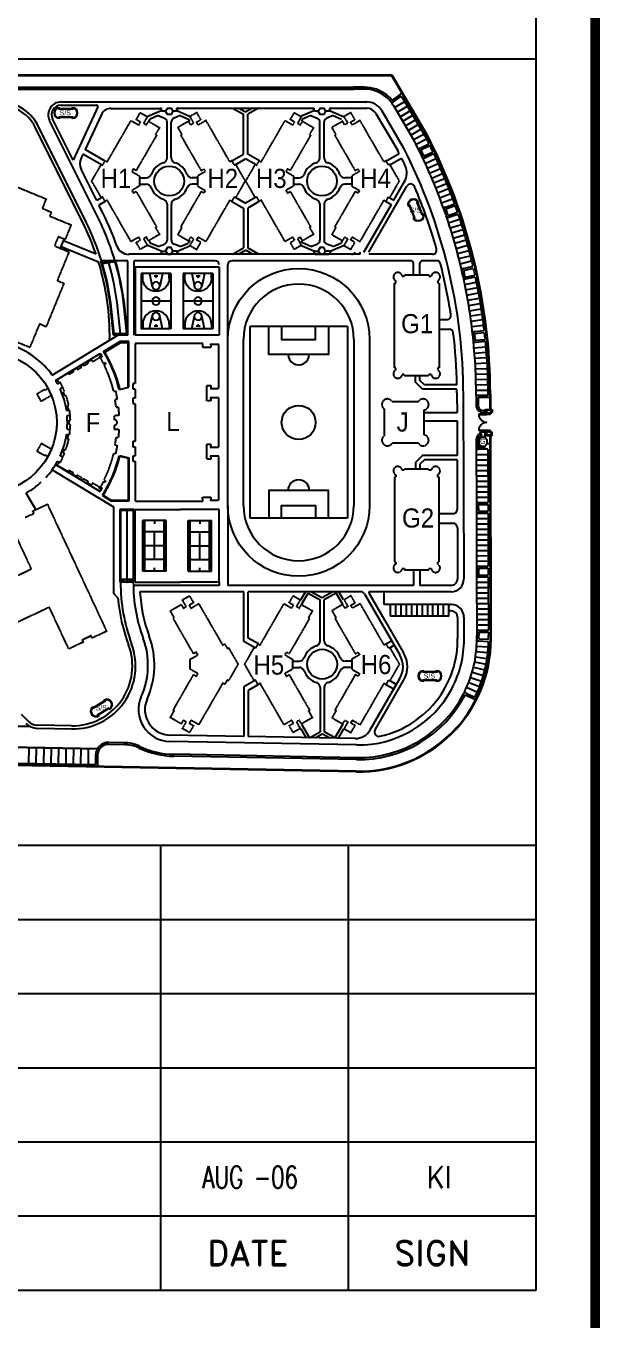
# Model space of a CAD drawing. Extents: x 278386 to 404536, y 8015 to 97114.
# Drawn here: x 393643 to 402361, y 57845 to 77480 of the extents above; entities that cross this region are included whole.
import ezdxf
from ezdxf.enums import TextEntityAlignment as Align

# ---------------------------------------------------------------- set-up
doc = ezdxf.new("R2010")
doc.units = 0
doc.header["$LTSCALE"] = 2
doc.header["$MEASUREMENT"] = 0
doc.linetypes.add('TITLE-A$0$1-BLOCK-A_FLOOR PLAN$0$DASHED2', pattern=[0.375, 0.25, -0.125])
for name, color, linetype in [('TITLE-A$0$-ABC', 1, 'Continuous'), ('TITLE-A$0$1-BLOCK-A_FLOOR PLAN$0$AREA PL', 1, 'Continuous'), ('TITLE-A$0$1-BLOCK-A_FLOOR PLAN$0$COURT', 1, 'Continuous'), ('TITLE-A$0$1-BLOCK-A_FLOOR PLAN$0$KEYPLAN', 1, 'Continuous'), ('TITLE-A$0$1-BLOCK-A_FLOOR PLAN$0$parking', 1, 'Continuous'), ('TITLE-A$0$1-BLOCK-A_FLOOR PLAN$0$ROAD', 1, 'Continuous'), ('TITLE-A$0$1-BLOCK-A_FLOOR PLAN$0$WALL', 1, 'Continuous')]:
    doc.layers.add(name, color=color, linetype=linetype)
doc.styles.add('TITLE-A$0$1-BLOCK-A_FLOOR PLAN$0$ARIAL', font='arial.ttf', dxfattribs={"width": 0.8})
doc.styles.add('TITLE-A$0$1-BLOCK-A_FLOOR PLAN$0$ROMAND', font='romand.shx', dxfattribs={"width": 0.8})
doc.styles.add('TITLE-A$0$ROMANS', font='romans.shx', dxfattribs={"width": 0.7})

# ---------------------------------------------------------------- blocks, each defined once
blk = doc.blocks.new('TITLE-A$0$1-BLOCK-A_FLOOR PLAN$0$A$C4BE64D9F')
at = {"layer": 'TITLE-A$0$1-BLOCK-A_FLOOR PLAN$0$COURT', "color": 13}
for p, q in [((-14.62, -6.4), (-14.62, -30.17)), ((-14.62, -6.4), (-3.65, -6.4)), ((-13.67, -6.4), (-13.67, -30.17)), ((-13.67, -11.79), (-4.6, -11.79)), ((-9.14, -6.4), (-9.14, -7.96)), ((-9.14, -11.79), (-9.14, -24.79)), ((-4.6, -6.4), (-4.6, -30.17)), ((-3.65, -6.4), (-3.65, -30.17)), ((-14.62, -18.29), (-3.65, -18.29)), ((-14.62, -30.17), (-3.65, -30.17)), ((-13.67, -24.79), (-4.6, -24.79)), ((-9.14, -30.17), (-9.14, -28.61))]:
    blk.add_line(p, q, dxfattribs=at)
blk = doc.blocks.new('TITLE-A$0$1-BLOCK-A_FLOOR PLAN$0$A$C4EEA0CDA')
at = {"layer": 'TITLE-A$0$1-BLOCK-A_FLOOR PLAN$0$COURT', "color": 13}
for p, q in [((5, 0), (5, -26)), ((5, 0), (19, 0)), ((15, 0), (13.76, -6.15)), ((18.25, -2.2), (18.25, 0)), ((19, 0), (19, -26)), ((5.75, -2.2), (5.75, 0)), ((9, 0), (10.24, -6.15)), ((11.1, -1.2), (12.9, -1.2)), ((12, -1.4), (12, -1.2)), ((5, -13), (19, -13)), ((5.75, -23.8), (5.75, -26)), ((9, -26), (10.24, -19.85)), ((15, -26), (13.76, -19.85)), ((18.25, -23.8), (18.25, -26)), ((5, -26), (19, -26)), ((11.1, -24.8), (12.9, -24.8)), ((12, -24.6), (12, -24.8))]:
    blk.add_line(p, q, dxfattribs=at)
for points in [[(5.75, -2.2, 1), (18.25, -2.2, 1)], [(5.75, -23.8, -1), (18.25, -23.8, -1)]]:
    blk.add_lwpolyline(points, format="xyb", dxfattribs=at)
for centre, radius in [((12, -5.8), 1.8), ((12, -1.6), 0.2), ((12, -13), 1.8), ((12, -20.2), 1.8), ((12, -24.4), 0.2)]:
    blk.add_circle(centre, radius, dxfattribs=at)

msp = doc.modelspace()

# ---------------------------------------------------------------- linework, layer by layer
at = {"layer": 'TITLE-A$0$-ABC', "color": 4}
for p, q in [((401386, 93276), (401386, 58295)), ((401386, 65045), (386407, 65045)), ((395686, 65045), (395686, 58307)), ((398536, 65045), (398536, 58307)), ((401386, 63920), (386386, 63920)), ((401386, 62795), (386386, 62795)), ((401386, 61670), (386386, 61670)), ((401386, 61670), (386386, 61670)), ((401386, 60545), (386386, 60545)), ((401386, 59420), (386386, 59420)), ((401386, 58295), (386386, 58295)), ((401386, 58295), (386386, 58295))]:
    msp.add_line(p, q, dxfattribs=at)
at = {"layer": 'TITLE-A$0$-ABC', "color": 13, "linetype": 'TITLE-A$0$1-BLOCK-A_FLOOR PLAN$0$DASHED2', "ltscale": 5}
for p, q in [((394757, 72463), (394788, 72481)), ((394764, 72450), (394757, 72463)), ((394799, 72461), (394774, 72447)), ((394788, 72481), (394799, 72461)), ((394356, 72253), (394412, 72286)), ((394412, 72286), (394423, 72266)), ((394423, 72266), (394493, 72306)), ((394481, 72326), (394509, 72342)), ((394493, 72306), (394481, 72326)), ((394509, 72342), (394521, 72323)), ((394521, 72323), (394589, 72362)), ((394579, 72382), (394635, 72415)), ((394589, 72362), (394579, 72382)), ((394635, 72415), (394641, 72405)), ((394641, 72405), (394644, 72400)), ((394644, 72400), (394653, 72386)), ((394653, 72386), (394764, 72450)), ((394820, 72360), (394846, 72374)), ((394856, 72353), (394830, 72340)), ((394846, 72374), (394856, 72353)), ((394119, 72117), (394286, 72213)), ((394165, 72074), (394149, 72065)), ((394286, 72213), (394297, 72193)), ((394297, 72193), (394367, 72234)), ((394367, 72234), (394356, 72253)), ((394213, 71927), (394230, 71933)), ((394237, 71863), (394213, 71927)), ((394253, 71869), (394237, 71863)), ((394976, 71938), (395004, 71943)), ((395004, 71943), (395028, 71813)), ((394276, 71717), (394293, 71720)), ((394288, 71650), (394276, 71717)), ((395028, 71813), (394992, 71806)), ((394992, 71806), (394993, 71801)), ((394993, 71801), (394994, 71795)), ((394994, 71795), (394995, 71788)), ((394995, 71788), (394996, 71783)), ((394996, 71783), (394997, 71776)), ((394997, 71776), (394998, 71770)), ((394998, 71770), (394999, 71759)), ((394999, 71759), (395004, 71729)), ((395004, 71729), (395007, 71707)), ((395007, 71707), (395008, 71696)), ((395008, 71696), (395045, 71700)), ((395045, 71700), (395056, 71570)), ((394305, 71653), (394288, 71650)), ((394301, 71498), (394319, 71498)), ((395056, 71570), (394984, 71566)), ((394984, 71566), (394986, 71506)), ((394986, 71506), (394986, 71506)), ((394288, 71279), (394305, 71276)), ((394319, 71430), (394301, 71430)), ((394305, 71276), (394307, 71289)), ((394986, 71422), (394984, 71362)), ((394984, 71362), (395056, 71359)), ((394986, 71422), (394986, 71422)), ((395056, 71359), (395045, 71229)), ((394293, 71209), (394276, 71212)), ((394993, 71128), (394992, 71125)), ((394992, 71125), (394992, 71123)), ((394992, 71123), (395028, 71116)), ((394994, 71136), (394993, 71128)), ((394995, 71141), (394994, 71136)), ((394996, 71148), (394995, 71141)), ((394997, 71155), (394996, 71148)), ((394999, 71169), (394997, 71155)), ((395004, 71199), (394999, 71169)), ((395006, 71218), (395004, 71199)), ((395028, 71116), (395004, 70986)), ((395008, 71233), (395006, 71218)), ((395045, 71229), (395008, 71233)), ((394230, 70995), (394213, 71001)), ((394236, 71065), (394250, 71060)), ((394250, 71060), (394253, 71059)), ((395004, 70986), (394976, 70991)), ((394119, 70812), (394136, 70841)), ((394286, 70716), (394119, 70812)), ((394136, 70841), (394149, 70864)), ((394149, 70864), (394165, 70855)), ((394297, 70735), (394286, 70716)), ((394367, 70695), (394297, 70735)), ((394356, 70675), (394367, 70695)), ((394412, 70643), (394356, 70675)), ((394423, 70663), (394412, 70643)), ((394493, 70622), (394423, 70663)), ((394481, 70603), (394493, 70622)), ((394509, 70587), (394481, 70603)), ((394521, 70606), (394509, 70587)), ((394591, 70566), (394521, 70606)), ((394579, 70546), (394591, 70566)), ((394635, 70514), (394579, 70546)), ((394652, 70543), (394635, 70514)), ((394765, 70480), (394652, 70543)), ((394788, 70507), (394773, 70482)), ((394803, 70535), (394788, 70507)), ((394820, 70568), (394803, 70535)), ((394846, 70555), (394820, 70568)), ((394830, 70589), (394856, 70575)), ((394856, 70575), (394846, 70555)), ((394757, 70466), (394765, 70480)), ((394789, 70451), (394757, 70466)), ((394773, 70482), (394799, 70468)), ((394799, 70468), (394789, 70451)), ((394497, 68165), (394632, 68228))]:
    msp.add_line(p, q, dxfattribs=at)
at = {"layer": 'TITLE-A$0$-ABC', "color": 3, "const_width": 150}
msp.add_lwpolyline([(282886, 94397), (402286, 94397), (402286, 10295), (282886, 10295)], close=True, dxfattribs=at)
at = {"layer": 'TITLE-A$0$-ABC', "color": 4}
msp.add_lwpolyline([(386386, 76980), (401386, 76980), (401386, 65045), (386386, 65045)], close=True, dxfattribs=at)
at = {"layer": 'TITLE-A$0$-ABC', "color": 13, "linetype": 'TITLE-A$0$1-BLOCK-A_FLOOR PLAN$0$DASHED2', "ltscale": 5}
for points in [[(395381, 74088), (395319, 74194), (395383, 74232), (395358, 74276), (395240, 74208), (394878, 74836), (394847, 74818), (394808, 74885), (394789, 74874), (394643, 75126), (394789, 75379), (394808, 75367), (394847, 75435), (394878, 75417), (395240, 76044), (395358, 75976), (395383, 76021), (395319, 76058), (395381, 76164), (395487, 76103), (395429, 76003), (395473, 75977), (395506, 76033), (395671, 75937), (395609, 75831), (395626, 75821), (395316, 75285), (395274, 75309), (395252, 75270), (395369, 75202), (395369, 75051), (395252, 74983), (395274, 74944), (395316, 74968), (395626, 74431), (395609, 74422), (395671, 74315), (395506, 74220), (395473, 74276), (395429, 74250), (395487, 74150), (395381, 74088)], [(396238, 74088), (396300, 74194), (396235, 74232), (396261, 74276), (396379, 74208), (396741, 74836), (396772, 74818), (396810, 74885), (396830, 74874), (396976, 75126), (396830, 75379), (396810, 75367), (396772, 75435), (396741, 75417), (396379, 76044), (396261, 75976), (396235, 76021), (396300, 76058), (396238, 76164), (396132, 76103), (396190, 76003), (396146, 75977), (396113, 76033), (395948, 75937), (396010, 75831), (395993, 75821), (396303, 75285), (396345, 75309), (396367, 75270), (396250, 75202), (396250, 75051), (396367, 74983), (396345, 74944), (396303, 74968), (395993, 74431), (396010, 74422), (395948, 74315), (396113, 74220), (396146, 74276), (396190, 74250), (396132, 74150), (396238, 74088)], [(397719, 74088), (397658, 74194), (397722, 74232), (397696, 74276), (397579, 74208), (397217, 74836), (397186, 74818), (397147, 74885), (397127, 74874), (396982, 75126), (397127, 75379), (397147, 75367), (397186, 75435), (397217, 75417), (397579, 76044), (397696, 75976), (397722, 76021), (397658, 76058), (397719, 76164), (397825, 76103), (397767, 76003), (397812, 75977), (397844, 76033), (398009, 75937), (397948, 75831), (397965, 75821), (397655, 75285), (397613, 75309), (397590, 75270), (397708, 75202), (397708, 75051), (397590, 74983), (397613, 74944), (397655, 74968), (397965, 74431), (397948, 74422), (398009, 74315), (397844, 74220), (397812, 74276), (397767, 74250), (397825, 74150), (397719, 74088)], [(398577, 74088), (398638, 74194), (398574, 74232), (398600, 74276), (398717, 74208), (399080, 74836), (399110, 74818), (399149, 74885), (399169, 74874), (399314, 75126), (399169, 75379), (399149, 75367), (399110, 75435), (399080, 75417), (398717, 76044), (398600, 75976), (398574, 76021), (398638, 76058), (398577, 76164), (398471, 76103), (398529, 76003), (398484, 75977), (398452, 76033), (398287, 75937), (398348, 75831), (398331, 75821), (398641, 75285), (398683, 75309), (398706, 75270), (398589, 75202), (398589, 75051), (398706, 74983), (398683, 74944), (398641, 74968), (398331, 74431), (398348, 74422), (398287, 74315), (398452, 74220), (398484, 74276), (398529, 74250), (398471, 74150), (398577, 74088)], [(393297, 75124), (393950, 74855), (393892, 74712), (394029, 74655), (394004, 74595), (394330, 74462), (394238, 74238), (394133, 74281), (394077, 74143), (394298, 74052), (394119, 73617), (394220, 73575), (393949, 72915), (393848, 72957), (393702, 72601), (393478, 72693)], [(395301, 70270), (396327, 70270), (396327, 70299), (396324, 70299), (396324, 70328), (396450, 70328), (396450, 70289), (396443, 70289), (396443, 70283), (396572, 70283), (396572, 70951), (396443, 70951), (396443, 70945), (396450, 70945), (396450, 70906), (396388, 70906), (396388, 71135), (396450, 71135), (396450, 71096), (396443, 71096), (396443, 71090), (396572, 71090), (396572, 71839), (396443, 71839), (396443, 71832), (396450, 71832), (396450, 71794), (396388, 71794), (396388, 72023), (396450, 72023), (396450, 71984), (396443, 71984), (396443, 71978), (396572, 71978), (396572, 72646), (396443, 72646), (396443, 72639), (396450, 72639), (396450, 72601), (396327, 72601), (396327, 72659), (395301, 72659), (395301, 72055), (395268, 72055), (395268, 71974), (395301, 71974), (395301, 71832), (395268, 71832), (395268, 71752), (395301, 71752), (395301, 71177), (395268, 71177), (395268, 71096), (395301, 71096), (395301, 70954), (395268, 70954), (395268, 70874), (395301, 70874), (395301, 70270)], [(393631, 70023), (393766, 70085), (393749, 70121), (393969, 70223), (394868, 68295), (394648, 68192), (394632, 68228), (394497, 68165), (394514, 68130), (394294, 68027), (394000, 68659), (393477, 68415)], [(393307, 69045), (393728, 69242), (393694, 69315), (393395, 69956)], [(396126, 68834), (396187, 68728), (396123, 68691), (396149, 68646), (396266, 68714), (396630, 68085), (396660, 68103), (396698, 68037), (396718, 68048), (396863, 67796), (396718, 67544), (396698, 67555), (396660, 67489), (396630, 67507), (396266, 66878), (396149, 66946), (396123, 66901), (396187, 66864), (396126, 66758), (396020, 66819), (396078, 66920), (396033, 66946), (396001, 66890), (395836, 66985), (395897, 67091), (395881, 67101), (396190, 67638), (396232, 67614), (396255, 67653), (396138, 67720), (396138, 67872), (396255, 67939), (396232, 67979), (396190, 67954), (395881, 68491), (395897, 68501), (395836, 68607), (396001, 68702), (396033, 68646), (396078, 68672), (396020, 68773), (396126, 68834)], [(397702, 66758), (397641, 66864), (397705, 66901), (397679, 66946), (397562, 66878), (397200, 67506), (397169, 67488), (397130, 67555), (397111, 67544), (396965, 67796), (397111, 68048), (397130, 68037), (397169, 68104), (397200, 68087), (397562, 68714), (397679, 68646), (397705, 68691), (397641, 68728), (397702, 68834), (397808, 68773), (397750, 68672), (397795, 68646), (397827, 68702), (397992, 68607), (397931, 68501), (397948, 68491), (397638, 67954), (397596, 67979), (397573, 67939), (397691, 67872), (397691, 67720), (397573, 67653), (397596, 67614), (397638, 67638), (397948, 67101), (397931, 67091), (397992, 66985), (397827, 66890), (397795, 66946), (397750, 66920), (397808, 66819), (397702, 66758)], [(398579, 66758), (398641, 66864), (398577, 66901), (398602, 66946), (398720, 66878), (399082, 67506), (399113, 67488), (399152, 67555), (399171, 67544), (399317, 67796), (399171, 68048), (399152, 68037), (399113, 68104), (399082, 68087), (398720, 68714), (398602, 68646), (398577, 68691), (398641, 68728), (398579, 68834), (398473, 68773), (398531, 68672), (398487, 68646), (398454, 68702), (398289, 68607), (398351, 68501), (398334, 68491), (398644, 67954), (398686, 67979), (398708, 67939), (398591, 67872), (398591, 67720), (398708, 67653), (398686, 67614), (398644, 67638), (398334, 67101), (398351, 67091), (398289, 66985), (398454, 66890), (398487, 66946), (398531, 66920), (398473, 66819), (398579, 66758)]]:
    msp.add_lwpolyline(points, dxfattribs=at)
for points in [[(399915, 73579), (399915, 72294), (399896, 72294), (399896, 72260, -1.621509), (399797, 72191), (399761, 72191), (399761, 72171), (399392, 72171), (399392, 72191), (399356, 72191, -1.621509), (399257, 72260), (399257, 72294), (399237, 72294), (399237, 73579), (399257, 73579), (399257, 73613, -1.621509), (399356, 73682), (399392, 73682), (399392, 73702), (399761, 73702), (399761, 73682), (399797, 73682, -1.621509), (399896, 73613), (399896, 73579), (399915, 73579)], [(399202, 71781), (399603, 71781, -1.584973), (399683, 71652), (399683, 71277, -1.584109), (399603, 71148), (399202, 71148, -1.241887), (399086, 71264), (399086, 71665, -1.244211)], [(399915, 69350), (399915, 70635), (399896, 70635), (399896, 70669, 1.621509), (399797, 70738), (399761, 70738), (399761, 70757), (399392, 70757), (399392, 70738), (399356, 70738, 1.621509), (399257, 70669), (399257, 70635), (399237, 70635), (399237, 69350), (399257, 69350), (399257, 69316, 1.621509), (399356, 69247), (399392, 69247), (399392, 69227), (399761, 69227), (399761, 69247), (399797, 69247, 1.621509), (399896, 69316), (399896, 69350), (399915, 69350)]]:
    msp.add_lwpolyline(points, format="xyb", close=True, dxfattribs=at)
for points in [[(394030, 71872), (393877, 71784), (393811, 71899), (393926, 71965), (393932, 71955), (393978, 71982, -0.028385), (394030, 71872, 0)], [(394030, 71056), (393877, 71145), (393811, 71030), (393926, 70964), (393932, 70974), (393978, 70947, 0.028385), (394030, 71056, 0)]]:
    msp.add_lwpolyline(points, format="xyb", dxfattribs=at)
for centre, radius, start, end in [((390010, 69843), 5429, 27.6262, 28.6591), ((393041, 71464), 1992, 13.7503, 26.0849), ((393041, 71464), 1261, 28.456, 31.1738), ((393021, 71455), 1300, 21.5869, 28.4131), ((393061, 71470), 1258, 11.4712, 18.5287), ((392700, 71469), 1601, 358.6203, 1.0516), ((393041, 71464), 1278, 1.5293, 8.4708), ((394986, 71464), 42, 270.0082, 90), ((392706, 71528), 1601, 348.6202, 351.052), ((393027, 71465), 1292, 352.1626, 358.4525), ((393041, 71464), 1278, 341.5289, 348.472), ((392777, 71587), 1569, 332.1714, 337.8273), ((393044, 71463), 1257, 338.4535, 341.5377), ((393041, 71464), 1992, 333.9151, 346.2497)]:
    msp.add_arc(centre, radius, start, end, dxfattribs=at)
at = {"layer": 'TITLE-A$0$1-BLOCK-A_FLOOR PLAN$0$AREA PL', "color": 4}
msp.add_lwpolyline([(400557, 71235), (400519, 71197), (400519, 71144), (400557, 71106), (400610, 71106), (400648, 71144), (400648, 71197), (400610, 71235)], close=True, dxfattribs=at)
at = {"layer": 'TITLE-A$0$1-BLOCK-A_FLOOR PLAN$0$parking', "color": 13, "linetype": 'TITLE-A$0$1-BLOCK-A_FLOOR PLAN$0$DASHED2', "ltscale": 2}
for p, q in [((393323, 66863), (393700, 66855)), ((390766, 66589), (394730, 66515))]:
    msp.add_line(p, q, dxfattribs=at)
at = {"layer": 'TITLE-A$0$1-BLOCK-A_FLOOR PLAN$0$ROAD'}
for p, q in [((387756, 76736), (399201, 76736)), ((387769, 76726), (399196, 76726)), ((399196, 76726), (399724, 75828)), ((399201, 76736), (399732, 75833)), ((393333, 76549), (398782, 76549)), ((393333, 76520), (398620, 76520)), ((399204, 76350), (399353, 76459)), ((399223, 76328), (399341, 76415)), ((394177, 76326), (398819, 76326)), ((394177, 76278), (394718, 76278)), ((394736, 76250), (394359, 75442)), ((394936, 76229), (395682, 76229)), ((395695, 76192), (395485, 76100)), ((395682, 76234), (395702, 76234)), ((395682, 76227), (395682, 76234)), ((395682, 76227), (395695, 76227)), ((395695, 76192), (395695, 76227)), ((395708, 76192), (395695, 76192)), ((395702, 76198), (395702, 76234)), ((395708, 76198), (395702, 76198)), ((395708, 76195), (395708, 76198)), ((395708, 76195), (395708, 76192)), ((395708, 76192), (395760, 76192)), ((395771, 76198), (395760, 76198)), ((395760, 76192), (395760, 76198)), ((395767, 76192), (395760, 76192)), ((395868, 76198), (395878, 76198)), ((395871, 76192), (395878, 76192)), ((395878, 76192), (395878, 76198)), ((395878, 76192), (395930, 76192)), ((395930, 76195), (395930, 76198)), ((395930, 76198), (395936, 76198)), ((395930, 76195), (395930, 76192)), ((395930, 76192), (395943, 76192)), ((395936, 76198), (395936, 76234)), ((395956, 76234), (395936, 76234)), ((395943, 76192), (395943, 76227)), ((395956, 76227), (395943, 76227)), ((395943, 76192), (396153, 76100)), ((395954, 76234), (398001, 76234)), ((395956, 76227), (395956, 76234)), ((396781, 76234), (396781, 76234)), ((396781, 76234), (396781, 76234)), ((396781, 76234), (396946, 76142)), ((396874, 76234), (396965, 76183)), ((397083, 76234), (396992, 76183)), ((397176, 76234), (397011, 76142)), ((398015, 76192), (397804, 76100)), ((398001, 76234), (398021, 76234)), ((398001, 76227), (398001, 76234)), ((398001, 76227), (398015, 76227)), ((398015, 76192), (398015, 76227)), ((398028, 76192), (398015, 76192)), ((398021, 76198), (398021, 76234)), ((398028, 76198), (398021, 76198)), ((398028, 76195), (398028, 76198)), ((398028, 76195), (398028, 76192)), ((398028, 76192), (398079, 76192)), ((398090, 76198), (398079, 76198)), ((398079, 76192), (398079, 76198)), ((398086, 76192), (398079, 76192)), ((398187, 76198), (398197, 76198)), ((398191, 76192), (398197, 76192)), ((398197, 76192), (398197, 76198)), ((398197, 76192), (398249, 76192)), ((398249, 76195), (398249, 76198)), ((398249, 76198), (398256, 76198)), ((398249, 76195), (398249, 76192)), ((398249, 76192), (398262, 76192)), ((398256, 76198), (398256, 76234)), ((398275, 76234), (398256, 76234)), ((398262, 76192), (398262, 76227)), ((398275, 76227), (398262, 76227)), ((398262, 76192), (398473, 76100)), ((398275, 76234), (398819, 76234)), ((398275, 76227), (398275, 76234)), ((399042, 76199), (399373, 75635)), ((399241, 76241), (399394, 76331)), ((399282, 76172), (399435, 76262)), ((399323, 76102), (399476, 76192)), ((394730, 74590), (394004, 76046)), ((394359, 75442), (394047, 76068)), ((394789, 76136), (394542, 75605)), ((395508, 76031), (395529, 76066)), ((395651, 76120), (395529, 76066)), ((395651, 76120), (395746, 76082)), ((395787, 75480), (395787, 76022)), ((395851, 75480), (395851, 76022)), ((395987, 76120), (395892, 76082)), ((395987, 76120), (396114, 76064)), ((396114, 76064), (396133, 76033)), ((396946, 75535), (396946, 76142)), ((397011, 75535), (397011, 76142)), ((397843, 76064), (397825, 76033)), ((397971, 76120), (397843, 76064)), ((397971, 76120), (398065, 76082)), ((398106, 75480), (398106, 76022)), ((398171, 75480), (398171, 76022)), ((398306, 76120), (398211, 76082)), ((398306, 76120), (398434, 76064)), ((398471, 76103), (398463, 76104)), ((398958, 76150), (399288, 75589)), ((399364, 76033), (399517, 76123)), ((399405, 75963), (399558, 76053)), ((394513, 74482), (393784, 75944)), ((394557, 74504), (393828, 75965, 0)), ((399446, 75894), (399599, 75984)), ((399487, 75824), (399640, 75914)), ((399528, 75754), (399685, 75836)), ((394847, 75429), (394542, 75605)), ((399566, 75683), (399724, 75764)), ((399631, 75625), (399761, 75690)), ((399641, 75598), (399774, 75664)), ((394509, 75534), (394480, 75472)), ((394800, 75366), (394509, 75534)), ((396772, 75435), (396946, 75535)), ((396819, 75372), (396979, 75465)), ((397141, 75371), (396979, 75465)), ((397189, 75433), (397011, 75535)), ((399110, 75429), (399311, 75544)), ((399110, 75429), (399311, 75544)), ((399157, 75366), (399345, 75475)), ((399157, 75366), (399345, 75475)), ((399686, 75505), (399821, 75568)), ((399701, 75480), (399833, 75542)), ((399706, 75393), (399868, 75467)), ((394718, 74830), (394482, 75304)), ((399740, 75319), (399902, 75392)), ((399772, 75245), (399935, 75317)), ((399804, 75171), (399968, 75241)), ((395373, 75175), (395471, 75175)), ((395373, 75078), (395471, 75078)), ((396250, 75175), (396167, 75175)), ((396250, 75078), (396167, 75078)), ((397708, 75175), (397790, 75175)), ((397708, 75078), (397790, 75078)), ((398585, 75175), (398486, 75175)), ((398585, 75078), (398486, 75078)), ((398585, 75175), (398494, 75175)), ((398585, 75078), (398494, 75078)), ((398850, 74047), (399428, 75049)), ((398850, 74047), (399428, 75049)), ((399230, 74835), (399393, 75117)), ((399230, 74835), (399393, 75117)), ((399836, 75097), (400000, 75165)), ((399866, 75022), (400031, 75089)), ((399896, 74947), (400061, 75012)), ((394800, 74878), (394718, 74830)), ((394847, 74815), (394753, 74761)), ((396772, 74818), (396946, 74717)), ((396819, 74880), (396979, 74788)), ((397141, 74882), (396979, 74788)), ((397189, 74820), (397011, 74717)), ((399110, 74815), (399192, 74768)), ((399110, 74815), (399192, 74768)), ((399157, 74878), (399230, 74835)), ((399157, 74878), (399230, 74835)), ((399925, 74872), (400091, 74935)), ((399953, 74796), (400120, 74858)), ((394817, 74633), (394753, 74761)), ((395787, 74773), (395787, 74230)), ((395851, 74773), (395851, 74230)), ((396946, 74717), (396946, 74111)), ((397011, 74717), (397011, 74111)), ((398106, 74773), (398106, 74230)), ((398171, 74773), (398171, 74230)), ((398775, 74047), (399192, 74768)), ((398775, 74047), (399192, 74768)), ((400011, 74731), (400148, 74781)), ((400018, 74703), (400158, 74753)), ((400052, 74605), (400193, 74652)), ((400065, 74578), (400202, 74625)), ((400060, 74492), (400228, 74547)), ((400084, 74415), (400254, 74468)), ((394167, 74106), (394223, 74244)), ((394708, 74017), (394213, 74220)), ((395508, 74222), (395529, 74186)), ((396130, 74222), (396109, 74186)), ((397843, 74189), (397825, 74220)), ((398434, 74189), (398452, 74220)), ((400108, 74338), (400278, 74390)), ((400132, 74260), (400302, 74311)), ((400154, 74183), (400325, 74232)), ((394747, 73896), (394177, 74130)), ((395487, 74150), (395495, 74148)), ((395695, 74061), (395495, 74148)), ((395651, 74133), (395529, 74186)), ((395651, 74133), (395746, 74170)), ((395695, 74061), (395695, 74019)), ((395708, 74061), (395695, 74061)), ((395702, 74055), (395702, 74019)), ((395708, 74055), (395702, 74055)), ((395708, 74058), (395708, 74061)), ((395708, 74061), (395760, 74061)), ((395708, 74058), (395708, 74055)), ((395767, 74061), (395760, 74061)), ((395760, 74061), (395760, 74055)), ((395771, 74055), (395760, 74055)), ((395868, 74055), (395878, 74055)), ((395871, 74061), (395878, 74061)), ((395878, 74061), (395878, 74055)), ((395930, 74061), (395878, 74061)), ((395987, 74133), (395892, 74170)), ((395930, 74061), (395943, 74061)), ((395930, 74058), (395930, 74061)), ((395930, 74058), (395930, 74055)), ((395930, 74055), (395936, 74055)), ((395936, 74055), (395936, 74019)), ((395943, 74061), (396153, 74153)), ((395943, 74061), (395943, 74019)), ((395987, 74133), (396109, 74186)), ((396781, 74019), (396946, 74111)), ((396874, 74019), (396965, 74070)), ((397083, 74019), (396992, 74070)), ((397176, 74019), (397011, 74111)), ((398015, 74061), (397804, 74153)), ((397971, 74133), (397843, 74189)), ((397971, 74133), (398065, 74170)), ((398015, 74061), (398015, 74019)), ((398028, 74061), (398015, 74061)), ((398021, 74055), (398021, 74019)), ((398028, 74055), (398021, 74055)), ((398028, 74058), (398028, 74061)), ((398028, 74061), (398079, 74061)), ((398028, 74058), (398028, 74055)), ((398086, 74061), (398079, 74061)), ((398079, 74061), (398079, 74055)), ((398090, 74055), (398079, 74055)), ((398187, 74055), (398197, 74055)), ((398191, 74061), (398197, 74061)), ((398197, 74061), (398197, 74055)), ((398249, 74061), (398197, 74061)), ((398306, 74133), (398211, 74170)), ((398249, 74061), (398262, 74061)), ((398249, 74058), (398249, 74061)), ((398249, 74058), (398249, 74055)), ((398249, 74055), (398256, 74055)), ((398256, 74055), (398256, 74019)), ((398262, 74061), (398473, 74153)), ((398262, 74061), (398262, 74019)), ((398306, 74133), (398434, 74189)), ((398716, 74015), (398716, 74047)), ((400176, 74105), (400347, 74152)), ((400197, 74027), (400369, 74073)), ((394781, 73918), (394791, 73918)), ((395191, 73918), (394791, 73918)), ((395191, 73918), (394842, 73918)), ((394994, 73915), (395004, 73918)), ((395191, 72788), (395191, 73918)), ((396624, 74015), (395206, 74015)), ((396514, 73918), (395288, 73918)), ((395288, 72788), (395288, 73918)), ((398719, 74015), (396624, 74015)), ((396709, 72723), (396709, 73853)), ((399489, 73918), (396773, 73918)), ((396781, 74019), (396781, 74019)), ((396781, 74019), (396781, 74019)), ((397941, 74019), (397941, 74019)), ((398034, 74019), (398243, 74019)), ((399814, 74015), (398850, 74015)), ((399528, 73705), (399528, 73879)), ((399625, 73705), (399625, 73879)), ((399875, 73918), (399664, 73918)), ((400217, 73949), (400389, 73993)), ((400237, 73871), (400409, 73913)), ((400287, 73800), (400428, 73833)), ((396579, 73821), (395301, 73821)), ((395301, 73821), (395301, 72788)), ((396579, 73821), (396579, 72788)), ((400290, 73771), (400435, 73805)), ((400313, 73669), (400458, 73700)), ((400322, 73642), (400465, 73672)), ((400307, 73556), (400481, 73591)), ((400323, 73477), (400498, 73511)), ((400338, 73397), (400513, 73430)), ((400352, 73318), (400527, 73348)), ((400366, 73238), (400541, 73267)), ((394974, 72788), (394933, 73178)), ((394982, 72807), (394943, 73179)), ((395079, 72807), (395039, 73189)), ((395176, 72807), (395135, 73200)), ((395186, 72808), (395145, 73201)), ((400379, 73159), (400554, 73186)), ((400391, 73079), (400566, 73104)), ((398527, 72917), (397042, 72917)), ((397042, 72917), (397042, 70012)), ((398527, 72917), (398527, 70012)), ((399915, 73025), (400030, 73025)), ((399915, 72880), (400067, 72880)), ((400402, 72999), (400578, 73023)), ((400412, 72919), (400588, 72941)), ((400454, 72842), (400598, 72859)), ((394041, 72183), (395041, 72788)), ((394041, 72183), (395041, 72788)), ((394822, 72542), (395068, 72691)), ((394841, 72531), (395074, 72672)), ((395191, 72788), (394974, 72788)), ((395176, 72807), (394982, 72807, 0)), ((395204, 72691), (395068, 72691)), ((395194, 72672), (395074, 72672)), ((395194, 72009), (395194, 72672)), ((395204, 72001), (395204, 72691)), ((396579, 72788), (395301, 72788)), ((396945, 70205), (396945, 72723)), ((398624, 72723), (398624, 70205)), ((400454, 72813), (400602, 72830)), ((400465, 72710), (400613, 72724)), ((400471, 72681), (400616, 72695)), ((394095, 72102), (394770, 72511)), ((400446, 72598), (400623, 72613)), ((400453, 72517), (400630, 72531)), ((400459, 72437), (400636, 72449)), ((400464, 72356), (400641, 72367)), ((400468, 72276), (400645, 72284)), ((394124, 72051), (394149, 72065)), ((394124, 72051), (394149, 72065)), ((399560, 72073), (399560, 72168)), ((399665, 71968), (399560, 72073)), ((399625, 72100), (399625, 72168)), ((399692, 72033), (399625, 72100)), ((400472, 72195), (400649, 72202)), ((400474, 72115), (400652, 72120)), ((394202, 71992), (394162, 71974)), ((394202, 71992), (394162, 71974)), ((395062, 71966), (395204, 72001)), ((400187, 71968), (399665, 71968)), ((400186, 72033), (399692, 72033)), ((400187, 71878), (400188, 71616)), ((400284, 71878), (400292, 69089)), ((400476, 72034), (400654, 72037)), ((400478, 71953), (400655, 71955)), ((400478, 71872), (400478, 71727)), ((400656, 71872), (400480, 71872)), ((400685, 71891), (400685, 71662)), ((400694, 71891), (400695, 71662)), ((400507, 71843), (400507, 71727)), ((400685, 71843), (400507, 71843)), ((394259, 71645), (394288, 71650)), ((394259, 71645), (394288, 71650)), ((394268, 71567), (394311, 71573)), ((394268, 71567), (394311, 71573)), ((399683, 71616), (400188, 71616)), ((399683, 71487), (400188, 71487)), ((400188, 71487), (400190, 70961)), ((400618, 71643), (400591, 71643)), ((400618, 71614), (400591, 71614)), ((400618, 71662), (400722, 71662)), ((400618, 71662), (400618, 71614)), ((400618, 71614), (400641, 71614)), ((400628, 71653), (400712, 71653)), ((400628, 71653), (400628, 71624)), ((400628, 71624), (400651, 71624)), ((400641, 71614), (400641, 71593)), ((400646, 71593), (400641, 71593)), ((400651, 71624), (400651, 71603)), ((400651, 71603), (400689, 71603)), ((400664, 71593), (400659, 71593)), ((400681, 71593), (400676, 71593)), ((400712, 71624), (400689, 71624)), ((400689, 71624), (400689, 71603)), ((400694, 71593), (400699, 71593)), ((400722, 71614), (400699, 71614)), ((400699, 71614), (400699, 71593)), ((400712, 71653), (400712, 71624)), ((400722, 71662), (400722, 71614)), ((394259, 71283), (394288, 71279)), ((394259, 71283), (394288, 71279)), ((394268, 71361), (394311, 71356)), ((394268, 71361), (394311, 71356)), ((400566, 71235), (400566, 71281)), ((400618, 71315), (400593, 71315)), ((400618, 71266), (400618, 71315)), ((400618, 71315), (400641, 71315)), ((400628, 71276), (400628, 71305)), ((400628, 71305), (400651, 71305)), ((400628, 71276), (400712, 71276)), ((400641, 71335), (400641, 71329)), ((400646, 71335), (400641, 71335)), ((400641, 71315), (400641, 71335)), ((400651, 71326), (400689, 71326)), ((400651, 71305), (400651, 71326)), ((400664, 71335), (400659, 71335)), ((400681, 71335), (400676, 71335)), ((400689, 71305), (400689, 71326)), ((400712, 71305), (400689, 71305)), ((400694, 71335), (400699, 71335)), ((400699, 71315), (400699, 71335)), ((400722, 71315), (400699, 71315)), ((400712, 71276), (400712, 71305)), ((400722, 71266), (400722, 71315)), ((400480, 71202), (400480, 71089)), ((400480, 71089), (400482, 70217)), ((400509, 71202), (400509, 71085)), ((400610, 71086), (400509, 71085)), ((400610, 71235), (400610, 71266)), ((400618, 71266), (400610, 71266)), ((400610, 71106), (400610, 71086)), ((400618, 71266), (400722, 71266)), ((400648, 71144), (400687, 71144)), ((400686, 71266), (400694, 68177)), ((400696, 71266), (400704, 68177)), ((394202, 70937), (394162, 70955)), ((394202, 70937), (394162, 70955)), ((395062, 70962), (395204, 70927)), ((395069, 70951), (395194, 70920)), ((395194, 70920), (395194, 70280)), ((395204, 70927), (395204, 70270)), ((399665, 70961), (399560, 70856)), ((399692, 70896), (399625, 70829)), ((400190, 70961), (399665, 70961)), ((400190, 70896), (399692, 70896)), ((400190, 70896), (400192, 70145)), ((400480, 70976), (400658, 70976)), ((400481, 70895), (400658, 70895)), ((400658, 71057), (400512, 71056)), ((400658, 71057), (400660, 70250)), ((394041, 70746), (394971, 70184)), ((394095, 70827), (394770, 70418)), ((394124, 70878), (394149, 70864)), ((399560, 70856), (399560, 70761)), ((399625, 70829), (399625, 70761)), ((400481, 70814), (400658, 70815)), ((400481, 70733), (400659, 70734)), ((400481, 70653), (400659, 70653)), ((400481, 70572), (400659, 70572)), ((400482, 70491), (400659, 70492)), ((393792, 70144), (393648, 70393)), ((394804, 70357), (394942, 70270)), ((394817, 70360), (394945, 70280)), ((400482, 70411), (400659, 70411)), ((400482, 70330), (400660, 70330)), ((395204, 70270), (394942, 70270)), ((395194, 70280), (394945, 70280)), ((394971, 70184), (394971, 68875)), ((394971, 70141), (394971, 68875)), ((395067, 70141), (395067, 69042)), ((395287, 70141), (395067, 70141)), ((395080, 70128), (395080, 69042)), ((395274, 70128), (395080, 70128)), ((395177, 70128), (395177, 69042)), ((395274, 70128), (395274, 69042)), ((395287, 70141), (395287, 69042)), ((395301, 69043), (395301, 70141)), ((395301, 70141), (395989, 70141)), ((396579, 70141), (395989, 70141)), ((396579, 69043), (396579, 70141)), ((396709, 70205), (396709, 68991)), ((400482, 70217), (400483, 70120)), ((400483, 70120), (400485, 69248)), ((400511, 70220), (400660, 70221)), ((400511, 70220), (400512, 70117)), ((400512, 70117), (400660, 70117)), ((400515, 70249), (400660, 70250)), ((400660, 70221), (400660, 70117)), ((398527, 70012), (397042, 70012)), ((399915, 70081), (400127, 70081)), ((399915, 69935), (400128, 69935)), ((400483, 70007), (400661, 70008)), ((400483, 69926), (400661, 69927)), ((400515, 70088), (400660, 70088)), ((400660, 70088), (400662, 69281)), ((400193, 69871), (400195, 69089)), ((400483, 69846), (400661, 69846)), ((400484, 69765), (400661, 69765)), ((400484, 69684), (400661, 69685)), ((400484, 69604), (400662, 69604)), ((400484, 69523), (400662, 69523)), ((400484, 69442), (400662, 69443)), ((400485, 69361), (400662, 69362)), ((399528, 69224), (399528, 68991)), ((399625, 69224), (399625, 68991)), ((400485, 69248), (400485, 69152)), ((400485, 69152), (400488, 68280)), ((400514, 69252), (400514, 69148)), ((400514, 69252), (400663, 69252)), ((400514, 69148), (400663, 69149)), ((400517, 69281), (400662, 69281)), ((400518, 69119), (400663, 69120)), ((400663, 69252), (400663, 69149)), ((400663, 69120), (400665, 68313)), ((395080, 69042), (395067, 69042)), ((395080, 69042), (395080, 69043)), ((395274, 69043), (395080, 69043)), ((395274, 69042), (395274, 69043)), ((395274, 69042), (395287, 69042)), ((396579, 68991), (395274, 68991)), ((395301, 69043), (395989, 69043)), ((396579, 69043), (395989, 69043)), ((396579, 69043), (396579, 68991)), ((399528, 68991), (396709, 68991)), ((400098, 68991), (399625, 68991)), ((400486, 69039), (400663, 69039)), ((400486, 68958), (400663, 68958)), ((395041, 68805), (394971, 68875)), ((395041, 68805), (394971, 68875)), ((396951, 68895), (395374, 68895)), ((396951, 68140), (396951, 68895)), ((398730, 68895), (397016, 68895)), ((397016, 68193), (397016, 68895)), ((397817, 68774), (397886, 68895)), ((397828, 68704), (397926, 68872)), ((397926, 68872), (398109, 68771)), ((397978, 68895), (398127, 68812)), ((398109, 68150), (398109, 68771)), ((398303, 68895), (398155, 68812)), ((398356, 68872), (398173, 68771)), ((398173, 68150), (398173, 68771)), ((398453, 68704), (398343, 68895)), ((398465, 68774), (398396, 68895)), ((398786, 68862), (399321, 67936)), ((400098, 68895), (398850, 68895)), ((398850, 68895), (398850, 68881)), ((398850, 68881), (399094, 68459)), ((399081, 68701), (399081, 68895)), ((400486, 68877), (400664, 68878)), ((400486, 68796), (400664, 68797)), ((399158, 68701), (399081, 68701)), ((400065, 68701), (399178, 68701)), ((399178, 68523), (399178, 68682)), ((399258, 68523), (399258, 68701)), ((399339, 68523), (399339, 68701)), ((399420, 68523), (399420, 68701)), ((399501, 68523), (399501, 68701)), ((399581, 68523), (399581, 68701)), ((399662, 68523), (399662, 68701)), ((399743, 68523), (399743, 68701)), ((399823, 68523), (399823, 68701)), ((399904, 68523), (399904, 68701)), ((399985, 68523), (399985, 68701)), ((400065, 68523), (400065, 68682)), ((400100, 68604), (400065, 68604)), ((400100, 68701), (400085, 68701)), ((400486, 68716), (400664, 68716)), ((400487, 68635), (400664, 68636)), ((400487, 68554), (400664, 68555)), ((399094, 68459), (399377, 67968)), ((400065, 68523), (399178, 68523)), ((400196, 68510), (400197, 68187)), ((400293, 68508), (400294, 68172)), ((400487, 68474), (400665, 68474)), ((400487, 68393), (400665, 68393)), ((397127, 68039), (396951, 68140)), ((397172, 68103), (397016, 68193)), ((399110, 68103), (399196, 68152)), ((400488, 68280), (400488, 68232)), ((400488, 68232), (400488, 68228)), ((400518, 68149), (400663, 68143)), ((400519, 68182), (400665, 68175)), ((400520, 68312), (400665, 68313)), ((400520, 68280), (400520, 68232)), ((400520, 68280), (400665, 68280)), ((400665, 68280), (400665, 68232)), ((399157, 68040), (399235, 68085)), ((400479, 67990), (400655, 67972)), ((400485, 68070), (400662, 68060)), ((397694, 67844), (397793, 67844)), ((397694, 67748), (397793, 67748)), ((398587, 67844), (398489, 67844)), ((398587, 67844), (398489, 67844)), ((398587, 67748), (398489, 67748)), ((398587, 67748), (398489, 67748)), ((398587, 67844), (398493, 67844)), ((398587, 67748), (398493, 67748)), ((400438, 67751), (400610, 67710)), ((400455, 67830), (400629, 67796)), ((400469, 67910), (400644, 67884)), ((397127, 67553), (396951, 67452)), ((398869, 66798), (399321, 67581)), ((398944, 66798), (399377, 67548)), ((399157, 67552), (399268, 67488)), ((400393, 67596), (400561, 67539)), ((400417, 67673), (400588, 67624)), ((396951, 67452), (396951, 66700)), ((397172, 67489), (397016, 67399)), ((397016, 67399), (397016, 66699)), ((398109, 67442), (398109, 66770)), ((398173, 67442), (398173, 66770)), ((399110, 67489), (399229, 67421)), ((400329, 67359), (400459, 67294)), ((400334, 67446), (400497, 67374)), ((400365, 67520), (400531, 67456)), ((400316, 67333), (400472, 67255)), ((393677, 66932), (393574, 67035)), ((394336, 66813), (393821, 66823)), ((394337, 66862), (393822, 66871)), ((397817, 66818), (397895, 66683)), ((397828, 66888), (397948, 66681)), ((397948, 66681), (398109, 66770)), ((398334, 66681), (398173, 66770)), ((398453, 66888), (398334, 66681)), ((398465, 66818), (398382, 66674)), ((395148, 66575), (394899, 66580)), ((395127, 66605), (394900, 66609)), ((398664, 66572), (395828, 66624)), ((396951, 66700), (395830, 66721)), ((398641, 66669), (397016, 66699)), ((398036, 66678), (398127, 66729)), ((398245, 66678), (398154, 66729)), ((393687, 66535), (393683, 66292)), ((393800, 66532), (393796, 66290)), ((393913, 66530), (393909, 66288)), ((394026, 66528), (394022, 66286)), ((394139, 66526), (394135, 66284)), ((394252, 66524), (394248, 66282)), ((394365, 66522), (394361, 66280)), ((394478, 66520), (394474, 66278)), ((394591, 66518), (394587, 66276)), ((394702, 66419), (394700, 66274)), ((394731, 66418), (394728, 66244)), ((398660, 66349), (395888, 66400)), ((398660, 66378), (395889, 66429)), ((398656, 66162), (388583, 66348)), ((398657, 66171), (388593, 66358)), ((390859, 66345), (394700, 66274))]:
    msp.add_line(p, q, dxfattribs=at)
for points in [[(399126, 76427, 0.172351), (398782, 76549), (398620, 76549)], [(399108, 76404, 0.172351), (398782, 76520), (398620, 76520)], [(399204, 76350, 0.051531), (399124, 76429)], [(399341, 76415, -0.02572), (399380, 76355), (399698, 75814, -0.004046), (399761, 75690)], [(399616, 75582, 0.004853), (399543, 75729), (399227, 76265, 0.040451), (399179, 76333, 0.021515)], [(399774, 75664, -0.003097), (399820, 75568)], [(399833, 75542, -0.023923), (400148, 74781)], [(400158, 74753, -0.003097), (400193, 74652)], [(400202, 74625, -0.023923), (400428, 73833)], [(400435, 73805, -0.003097), (400458, 73700)], [(400465, 73672, -0.023923), (400598, 72859)], [(400602, 72830, -0.003097), (400613, 72724)], [(400616, 72695, -0.023381), (400656, 71891), (400656, 71872)]]:
    msp.add_lwpolyline(points, format="xyb", dxfattribs=at)
for points in [[(395805, 76137), (395791, 76137), (395763, 76185), (395791, 76234), (395847, 76234), (395875, 76185), (395847, 76137), (395805, 76137)], [(398124, 76137), (398110, 76137), (398082, 76185), (398110, 76234), (398166, 76234), (398194, 76185), (398166, 76137), (398124, 76137)], [(395834, 74116), (395791, 74116), (395763, 74067), (395791, 74019), (395847, 74019), (395875, 74067), (395847, 74116), (395834, 74116)], [(398153, 74116), (398110, 74116), (398082, 74067), (398110, 74019), (398166, 74019), (398194, 74067), (398166, 74116), (398153, 74116)], [(398236, 72917), (398236, 72497), (397332, 72497), (397332, 72917)], [(397526, 72917), (397526, 72723), (398042, 72723), (398042, 72917)], [(400517, 71585), (400642, 71585), (400642, 71589), (400517, 71589)], [(400517, 71340), (400642, 71340), (400642, 71343), (400517, 71343)], [(398236, 70012), (398236, 70431), (397332, 70431), (397332, 70012)], [(397526, 70012), (397526, 70205), (398042, 70205), (398042, 70012)]]:
    msp.add_lwpolyline(points, dxfattribs=at)
for points in [[(394999, 73905), (394898, 73918), (394808, 73873)], [(395080, 69082), (395177, 69043), (395274, 69082)]]:
    msp.add_lwpolyline(points, close=True, dxfattribs=at)
msp.add_lwpolyline([(396709, 70205), (396709, 72723, -1), (398860, 72723), (398860, 70205, -1)], format="xyb", close=True, dxfattribs=at)
for centre, radius in [((395819, 75126), 226), ((398138, 75126), 226), ((393041, 71464), 1070), ((397784, 71464), 258), ((398141, 67796), 226)]:
    msp.add_circle(centre, radius, dxfattribs=at)
for centre, radius, start, end in [((398782, 76003), 517, 39.7241, 50.8844), ((393250, 75677, 0), 646, 26.5048, 94.1199), ((393250, 75677, 0), 597, 26.5048, 94.1199), ((394177, 76132), 194, 90, 206.5048), ((394177, 76132), 145, 90, 206.5048), ((394718, 76258, 0), 19.4, 335, 90), ((394718, 76258, 0), 19.4, 335, 90), ((394936, 76068, 0), 161, 90, 155), ((394936, 76068, 0), 161, 90, 155), ((396979, 76208), 28.2, 240.9392, 299.0608), ((398819, 76068), 258, 30.4585, 90), ((398806, 76054), 180, 32.0113, 85.7481), ((399204, 76354), 32.3, 219.7241, 306.3518), ((395722, 76022), 64.6, 0, 68.3965), ((395916, 76022), 64.6, 111.6035, 180), ((398042, 76022), 64.6, 0, 68.3965), ((398235, 76022), 64.6, 111.6035, 180), ((392043, 71868), 8642, 0.1528, 27.2739), ((392043, 71868), 8642, 26.3412, 27.2739), ((392043, 71868), 8652, 0.1528, 27.2757), ((392043, 71868), 8242, 0.0648, 27.1975), ((399645, 75597), 32.3, 116.3412, 206.1228), ((392043, 71868), 8465, 25.4415, 26.1446), ((394656, 75390, 0), 194, 155, 206.5048), ((395819, 75126), 291, 107.7189, 159.6456), ((395706, 75480), 80.7, 287.7189, 0), ((395932, 75480), 80.7, 180, 252.2811), ((395819, 75126), 291, 20.3544, 72.2811), ((398138, 75126), 291, 107.7189, 159.6456), ((398025, 75480), 80.7, 287.7189, 0), ((398251, 75480), 80.7, 180, 252.2811), ((398138, 75126), 291, 20.3544, 72.2811), ((392043, 71868), 8145, 26.8295, 27.1781), ((392043, 71868), 8145, 25.3594, 26.2835), ((392043, 71868), 8435, 25.4633, 26.1228), ((392043, 71868), 8435, 19.5446, 25.4633), ((399688, 75509), 32.3, 205.4633, 295.2449), ((395471, 75255), 80.7, 270, 339.6456), ((396167, 75255), 80.7, 200.3544, 270), ((397790, 75255), 80.7, 270, 339.6456), ((398486, 75255), 80.7, 200.3544, 270), ((399169, 75246), 258, 330, 25.3594), ((395471, 74997), 80.7, 20.3544, 90), ((395819, 75126), 291, 200.3544, 252.2811), ((395819, 75126), 291, 287.7189, 339.6456), ((396167, 74997), 80.7, 90, 159.6456), ((397790, 74997), 80.7, 20.3544, 90), ((398138, 75126), 291, 200.3544, 252.2811), ((398138, 75126), 291, 287.7189, 339.6456), ((398486, 74997), 80.7, 90, 159.6456), ((399484, 75017), 64.6, 22.9334, 150), ((392043, 71868), 8145, 15.8802, 22.9334), ((395706, 74773), 80.7, 0, 72.2811), ((395932, 74773), 80.7, 107.7189, 180), ((398025, 74773), 80.7, 0, 72.2811), ((398251, 74773), 80.7, 107.7189, 180), ((391090, 72775), 4164, 19.2054, 26.5048), ((400022, 74701), 32.3, 109.7631, 199.5446), ((392043, 71868), 8435, 18.8852, 19.5446), ((392043, 71868), 8465, 18.8634, 19.5664), ((391090, 72775), 3825, 18.9423, 26.5048), ((391090, 72775), 3874, 17.1621, 26.5048), ((391090, 72775), 4068, 16.2823, 26.5048), ((392043, 71868), 8435, 12.9665, 18.8852), ((400054, 74609), 32.3, 198.8852, 288.6667), ((395722, 74230), 64.6, 291.6035, 0), ((395916, 74230), 64.6, 180, 248.3965), ((398042, 74230), 64.6, 291.6035, 0), ((398235, 74230), 64.6, 180, 248.3965), ((395206, 74208), 194, 199.2054, 270), ((396979, 74045), 28.2, 60.9392, 119.0608), ((398585, 74079), 64.6, 270, 330), ((399814, 74079), 64.6, 270, 15.8802), ((391090, 72775), 3825, 359.0514, 17.0396), ((391090, 72775), 3864, 5.9952, 17.2064), ((391090, 72775), 3874, 5.9952, 17.1621), ((391090, 72775), 3971, 5.9952, 16.731), ((391090, 72775), 4068, 5.9952, 16.2823), ((391090, 72775), 4077, 5.9952, 16.2815), ((396514, 73853), 64.6, 0, 90), ((396773, 73853), 64.6, 90, 180), ((399489, 73879), 38.7, 0, 90), ((399664, 73879), 38.7, 90, 180), ((399875, 73853), 64.6, 14.2209, 90), ((392043, 71868), 8145, 8.6919, 14.2209), ((400294, 73768), 32.3, 103.1849, 192.9665), ((392043, 71868), 8435, 12.307, 12.9665), ((392043, 71868), 8435, 6.3883, 12.307), ((400316, 73673), 32.3, 192.307, 282.0886), ((392043, 71868), 8465, 12.2852, 12.9883), ((397784, 72723), 839, 0, 180), ((400030, 73089), 64.6, 270, 8.6919), ((400067, 72815), 64.6, 6.7283, 90), ((392043, 71868), 8145, 1.1557, 6.7283), ((400458, 72810), 32.3, 96.6068, 186.3883), ((392043, 71868), 8435, 5.7288, 6.3883), ((392043, 71868), 8435, 0.0286, 5.7288), ((400468, 72713), 32.3, 185.7288, 275.5104), ((392043, 71868), 8465, 5.7071, 6.4101), ((393041, 71464), 1232, 35.6848, 69.2773), ((393041, 71464), 2022, 30.1908, 31.1746), ((393041, 71464), 2082, 13.9471, 31.1746), ((393041, 71464), 2092, 14.2121, 30.6441), ((397784, 72497), 161, 179.9263, 359.9263), ((393041, 71464), 1232, 28.456, 31.1746), ((393041, 71464), 1232, 8.4556, 24.4317), ((393041, 71464), 1232, 8.4556, 24.4317), ((392043, 71868), 8145, 0.0656, 0.7015), ((400591, 71727), 113, 180.1528, 270), ((400591, 71727), 83.9, 180.1528, 270), ((393041, 71464), 1232, 355.1961, 4.8039), ((393041, 71464), 1232, 355.1961, 4.8039), ((400652, 71594), 6.46, 180.9384, 359.0401), ((400670, 71594), 6.46, 180.9384, 359.0401), ((400688, 71594), 6.46, 180.9384, 359.0401), ((393041, 71464), 1232, 335.5683, 351.5446), ((393041, 71464), 1232, 335.5683, 351.5446), ((400593, 71202), 113, 90, 180.1528), ((400593, 71202), 83.9, 108.9225, 180.1528), ((400652, 71335), 6.46, 0.9599, 179.0616), ((400670, 71335), 6.46, 0.9599, 179.0616), ((400688, 71335), 6.46, 0.9599, 179.0616), ((400512, 71089), 32.3, 180.1528, 270.1528), ((393041, 71464), 2082, 327.8603, 346.0529), ((393041, 71464), 2092, 328.1256, 345.7879), ((393041, 71464), 1232, 317.2534, 331.5441), ((393041, 71464), 1232, 299.5418, 312.7466), ((397784, 70432), 161, 0.0737, 180.0737), ((394314, 70702), 538, 328.1471, 332.1882), ((397784, 70205), 839, 180, 0), ((400127, 70145), 64.6, 270, 0.1528), ((400515, 70217), 32.3, 90.1528, 180.1528), ((400515, 70120), 32.3, 180.1528, 270.1528), ((400128, 69871, 0), 64.6, 0.148, 90), ((400517, 69249), 32.3, 90.1528, 180.1528), ((400518, 69152), 32.3, 180.1528, 270.1528), ((397692, 69025), 2611, 179.6068, 200.6294), ((397692, 69025), 2418, 179.6068, 200.3251), ((400098, 69088, 0), 194, 270, 0.1548), ((400098, 69088, 0), 96.8, 270, 0.148), ((397692, 69025), 2660, 184.7525, 200.6294), ((397692, 69025), 2321, 183.2254, 200.3251), ((398141, 68838), 29.1, 240.9392, 299.0608), ((398730, 68830), 64.6, 30, 90), ((399158, 68682), 19.4, 0, 90), ((400085, 68682), 19.4, 90, 180), ((400100, 68507, 0), 194, 0.1548, 90), ((400100, 68507, 0), 96.8, 0.1548, 90), ((394335, 67782), 1162, 335.8513, 20.3251), ((394335, 67782), 1259, 335.8513, 20.3251), ((398028, 68150), 80.7, 287.7189, 0), ((398254, 68150), 80.7, 180, 252.2811), ((398694, 68172), 2011, 268.9401, 0.1528), ((398694, 68172), 2001, 268.9401, 0.1528), ((398694, 68172), 1504, 326.7921, 0.5845), ((398694, 68172), 1601, 332.5415, 0), ((398694, 68172), 1794, 333.5543, 0.1016), ((398694, 68172), 1972, 333.5543, 359.153), ((398874, 68224), 1614, 358.5221, 0.2634), ((400519, 68182), 32.3, 178.5221, 267.3986), ((400520, 68280), 32.3, 90.1528, 180.1528), ((398874, 68224), 1646, 358.5221, 0.2634), ((398874, 68224), 1792, 358.431, 0.2634), ((394353, 67769), 956, 268.9401, 20.6294), ((394353, 67769), 907, 268.9401, 20.6294), ((398141, 67796), 291, 107.7189, 159.6456), ((398141, 67796), 291, 20.3544, 72.2811), ((399014, 67758), 355, 330, 30), ((399014, 67758), 420, 330, 30), ((397793, 67925), 80.7, 270, 339.6456), ((397793, 67667), 80.7, 20.3544, 90), ((398489, 67925), 80.7, 200.3544, 270), ((398489, 67667), 80.7, 90, 159.6456), ((398141, 67796), 291, 200.3544, 252.2811), ((398141, 67796), 291, 287.7189, 339.6456), ((398028, 67442), 80.7, 0, 72.2811), ((398254, 67442), 80.7, 107.7189, 180), ((398694, 68172), 1601, 268.9401, 332.5415), ((398694, 68172), 1504, 282.2793, 326.7921), ((400314, 67330), 32.3, 63.5543, 152.5415), ((395837, 67108), 484, 155.8513, 268.9401), ((395837, 67108), 387, 155.8513, 268.9401), ((398694, 68172), 1794, 268.9401, 332.5415), ((398694, 68172), 1823, 268.9401, 332.5415), ((393825, 67081), 258, 225, 268.9401), ((393825, 67081), 210, 225, 268.9401), ((398646, 66927), 258, 268.9401, 330), ((399000, 66766), 64.6, 150, 282.2793), ((394896, 66415, 0), 194, 88.9401, 178.9401), ((394896, 66415, 0), 165, 88.9401, 178.9401), ((395127, 66024), 581, 64.755, 90), ((395127, 66024), 552, 64.755, 90), ((398141, 66704), 28.2, 60.9392, 119.0608), ((395912, 67688), 1288, 244.755, 268.9401), ((395912, 67688), 1259, 244.755, 268.9401)]:
    msp.add_arc(centre, radius, start, end, dxfattribs=at)
for centre, major_axis, start_param, end_param in [((400642, 71589), (-87.9, -87.9), -0.815191, 0.785398), ((400642, 71340), (-87.9, 87.9), 5.497787, 7.098376)]:
    msp.add_ellipse(centre, major_axis=major_axis, ratio=1, start_param=start_param, end_param=end_param, dxfattribs=at)
at = {"layer": 'TITLE-A$0$1-BLOCK-A_FLOOR PLAN$0$WALL'}
for points in [[(394348, 76094), (394348, 76078, 1), (394348, 76239), (394348, 76223), (394154, 76223), (394154, 76239, 1), (394154, 76078), (394154, 76094)], [(394354, 76100), (394354, 76084, 0.916515), (394354, 76232), (394354, 76216), (394147, 76216), (394147, 76232, 0.916515), (394147, 76084), (394147, 76100)], [(399660, 74620), (399675, 74626, -1), (399526, 74565), (399541, 74571), (399467, 74750), (399452, 74744, -1), (399601, 74805), (399586, 74799)], [(399656, 74611), (399671, 74617, -0.916515), (399534, 74561), (399549, 74567), (399471, 74758), (399456, 74752, -0.916515), (399593, 74809), (399578, 74803)], [(399874, 67553), (399874, 67537, 1), (399874, 67698), (399874, 67682), (399680, 67682), (399680, 67698, 1), (399680, 67537), (399680, 67553)], [(399880, 67559), (399880, 67543, 0.916515), (399880, 67691), (399880, 67676), (399674, 67676), (399674, 67691, 0.916515), (399674, 67543), (399674, 67559)], [(394906, 67127), (394915, 67113, 1), (394831, 67251), (394839, 67238), (394674, 67137), (394665, 67151, 1), (394749, 67013), (394741, 67027)], [(394909, 67136), (394917, 67122, 0.916515), (394840, 67249), (394848, 67235), (394672, 67128), (394663, 67142, 0.916515), (394740, 67015), (394732, 67029)]]:
    msp.add_lwpolyline(points, format="xyb", close=True, dxfattribs=at)

# ---------------------------------------------------------------- block references
at = {"layer": 'TITLE-A$0$1-BLOCK-A_FLOOR PLAN$0$ROAD', "xscale": -32.28266110815525, "yscale": 32.28266110828315, "zscale": 32.28266110814927}
for p in [(396006, 73724), (396645, 73724)]:
    msp.add_blockref('TITLE-A$0$1-BLOCK-A_FLOOR PLAN$0$A$C4EEA0CDA', p, dxfattribs=at)
at = {"layer": 'TITLE-A$0$1-BLOCK-A_FLOOR PLAN$0$ROAD', "rotation": 180}
for p, xscale, yscale, zscale in [((395301, 69002), 32.28266110815525, 32.28266110815525, 32.28266110815525), ((396579, 69002), -32.28266110815525, 32.28266110828315, 32.28266110814927)]:
    msp.add_blockref('TITLE-A$0$1-BLOCK-A_FLOOR PLAN$0$A$C4BE64D9F', p, dxfattribs=dict(at, xscale=xscale, yscale=yscale, zscale=zscale))

# ---------------------------------------------------------------- texts
at = {"layer": 'TITLE-A$0$-ABC', "color": 4, "style": 'TITLE-A$0$ROMANS'}
for s, width, p in [('AUG -06', 0.7, (397050, 60014)), ('KI', 0.9, (399919, 60014))]:
    msp.add_text(s, height=337.5, dxfattribs=dict(at, width=width)).set_placement(p, align=Align.MIDDLE)
at = {"layer": 'TITLE-A$0$-ABC', "color": 4, "style": 'TITLE-A$0$1-BLOCK-A_FLOOR PLAN$0$ROMAND'}
for s, p in [('DATE', (396396, 58674)), ('SIGN', (399234, 58674))]:
    msp.add_text(s, height=375, dxfattribs=at).set_placement(p)
at = {"layer": 'TITLE-A$0$1-BLOCK-A_FLOOR PLAN$0$KEYPLAN', "color": 253, "style": 'TITLE-A$0$1-BLOCK-A_FLOOR PLAN$0$ARIAL', "width": 0.9}
for s, height, p in [('S/S', 77.5, (394242, 76123)), ('H1', 290.5, (395010, 75021)), ('H2', 290.5, (396632, 75021)), ('H3', 290.5, (397368, 75021)), ('H4', 290.5, (398951, 75021)), ('S/S', 77.5, (399554, 74646)), ('G1', 290.5, (399583, 72817)), ('F', 291, (394662, 71317)), ('L', 291, (395876, 71333)), ('J', 291, (399363, 71325)), ('G', 77.5, (400580, 71137)), ('G2', 290.5, (399597, 69869)), ('H6', 290.5, (398959, 67646)), ('H5', 290.5, (397331, 67638)), ('S/S', 77.5, (399768, 67578)), ('S/S', 77.5, (394787, 67095))]:
    msp.add_text(s, height=height, dxfattribs=at).set_placement(p, align=Align.CENTER)

doc.saveas('drawing.dxf')
